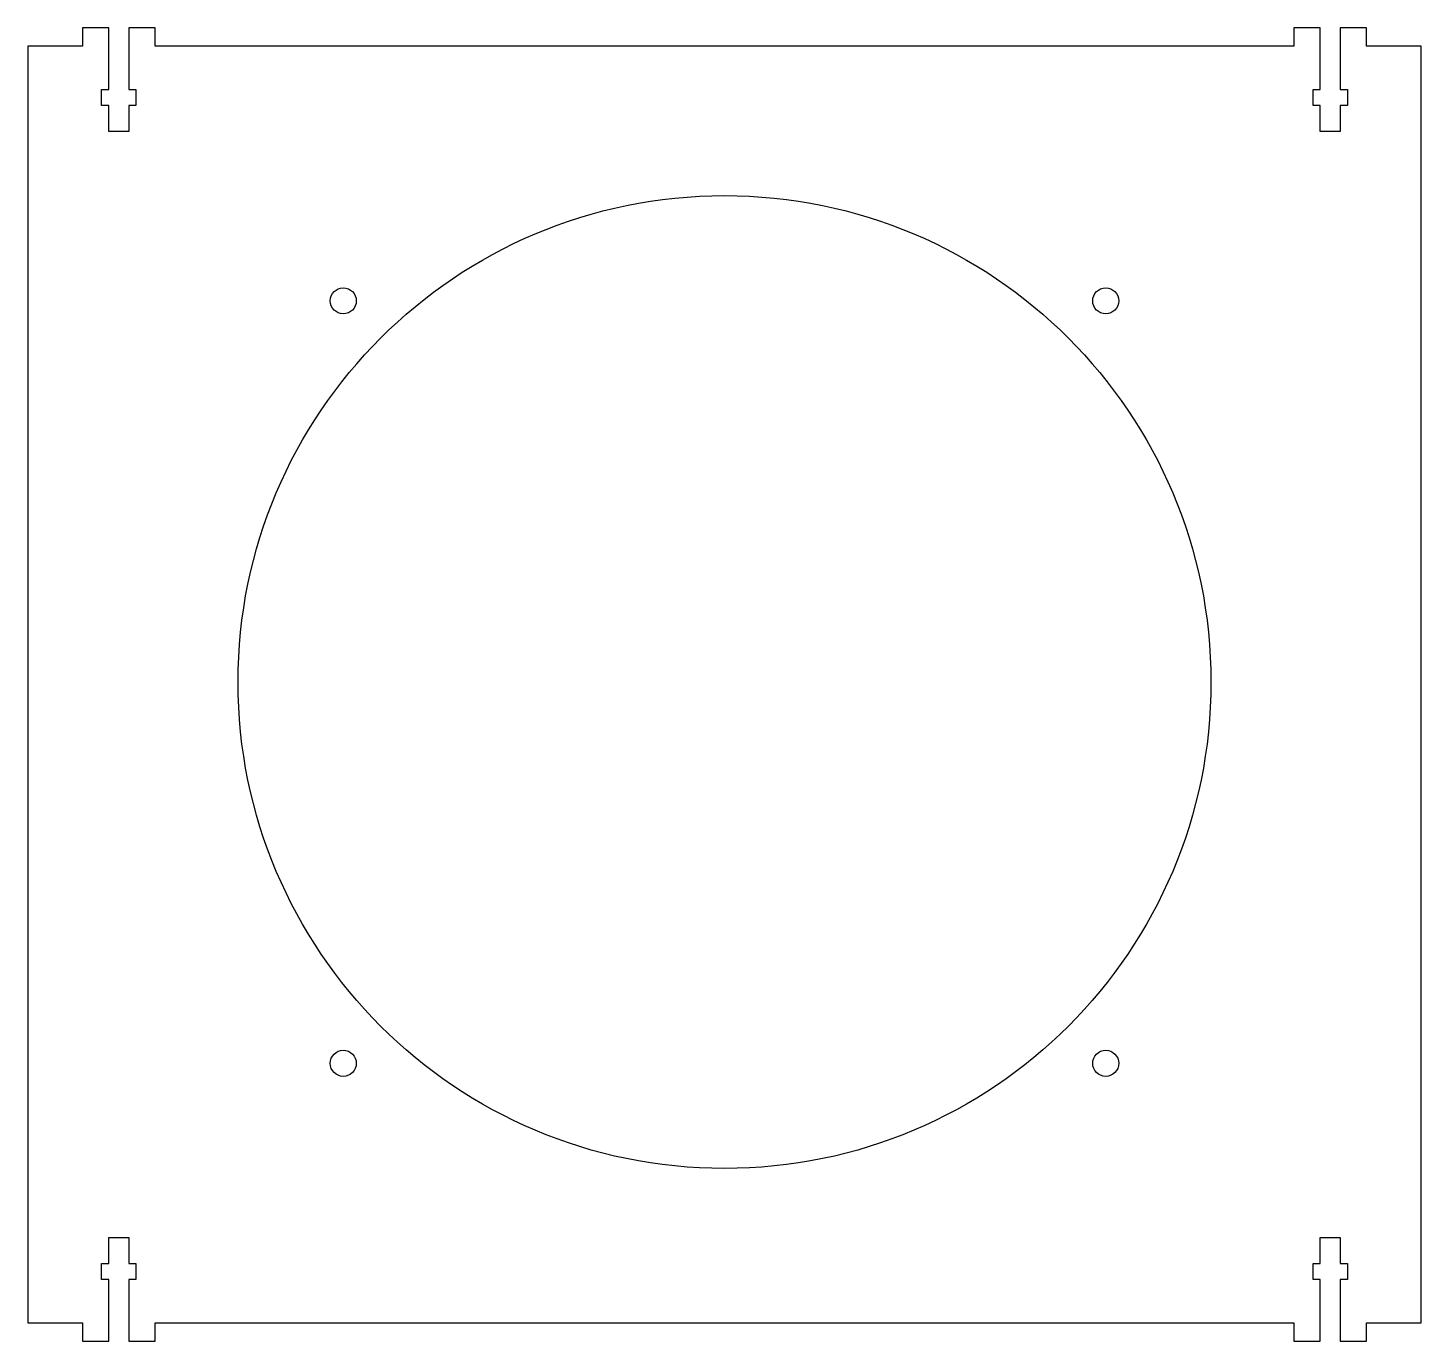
# Model space of a CAD drawing. Header units: millimetres. Extents: x 0 to 230, y 0 to 217.
import ezdxf

# ---------------------------------------------------------------- set-up
doc = ezdxf.new("R2010")
doc.units = ezdxf.units.MM

msp = doc.modelspace()

# ---------------------------------------------------------------- linework, layer by layer
at = {"layer": 'CUT'}
for p, q in [((13.35, 216.8), (9, 216.8)), ((9, 216.8), (9, 213.8)), ((13.35, 206.6), (13.35, 216.8)), ((16.65, 216.8), (16.65, 206.6)), ((21, 216.8), (16.65, 216.8)), ((21, 213.8), (21, 216.8)), ((209, 216.8), (209, 213.8)), ((213.35, 216.8), (209, 216.8)), ((213.35, 206.6), (213.35, 216.8)), ((216.65, 216.8), (216.65, 206.6)), ((221, 216.8), (216.65, 216.8)), ((221, 213.8), (221, 216.8)), ((9, 213.8), (0, 213.8)), ((0, 213.8), (0, 3)), ((209, 213.8), (21, 213.8)), ((230, 213.8), (221, 213.8)), ((230, 3), (230, 213.8)), ((12.15, 204), (12.15, 206.6)), ((12.15, 206.6), (13.35, 206.6)), ((16.65, 206.6), (17.85, 206.6)), ((17.85, 206.6), (17.85, 204)), ((212.15, 206.6), (213.35, 206.6)), ((212.15, 204), (212.15, 206.6)), ((216.65, 206.6), (217.85, 206.6)), ((217.85, 206.6), (217.85, 204)), ((13.35, 204), (12.15, 204)), ((13.35, 199.7), (13.35, 204)), ((16.65, 204), (16.65, 199.7)), ((17.85, 204), (16.65, 204)), ((213.35, 204), (212.15, 204)), ((213.35, 199.7), (213.35, 204)), ((216.65, 204), (216.65, 199.7)), ((217.85, 204), (216.65, 204)), ((16.65, 199.7), (13.35, 199.7)), ((216.65, 199.7), (213.35, 199.7)), ((13.35, 12.8), (13.35, 17.1)), ((13.35, 17.1), (16.65, 17.1)), ((16.65, 17.1), (16.65, 12.8)), ((213.35, 12.8), (213.35, 17.1)), ((213.35, 17.1), (216.65, 17.1)), ((216.65, 17.1), (216.65, 12.8)), ((12.15, 10.2), (12.15, 12.8)), ((12.15, 12.8), (13.35, 12.8)), ((16.65, 12.8), (17.85, 12.8)), ((17.85, 12.8), (17.85, 10.2)), ((212.15, 10.2), (212.15, 12.8)), ((212.15, 12.8), (213.35, 12.8)), ((216.65, 12.8), (217.85, 12.8)), ((217.85, 12.8), (217.85, 10.2)), ((13.35, 10.2), (12.15, 10.2)), ((13.35, 0), (13.35, 10.2)), ((17.85, 10.2), (16.65, 10.2)), ((16.65, 10.2), (16.65, 0)), ((213.35, 10.2), (212.15, 10.2)), ((213.35, 0), (213.35, 10.2)), ((216.65, 10.2), (216.65, 0)), ((217.85, 10.2), (216.65, 10.2)), ((0, 3), (9, 3)), ((9, 3), (9, 0)), ((21, 0), (21, 3)), ((21, 3), (209, 3)), ((209, 3), (209, 0)), ((221, 3), (230, 3)), ((221, 0), (221, 3)), ((9, 0), (13.35, 0)), ((16.65, 0), (21, 0)), ((209, 0), (213.35, 0)), ((216.65, 0), (221, 0))]:
    msp.add_line(p, q, dxfattribs=at)
for centre, radius in [((115, 108.8), 80.3), ((52.07, 171.73), 2.15), ((177.93, 171.73), 2.15), ((52.07, 45.86), 2.15), ((177.93, 45.86), 2.15)]:
    msp.add_circle(centre, radius, dxfattribs=at)

doc.saveas('drawing.dxf')
